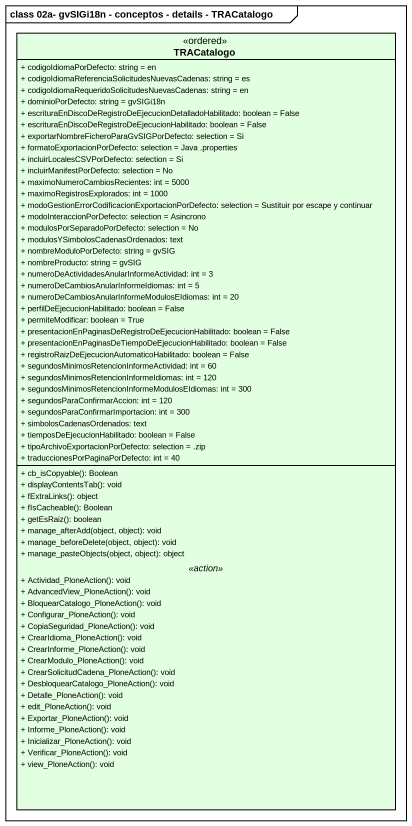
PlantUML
@startuml
mainframe class 02a- gvSIGi18n - conceptos - details - TRACatalogo
hide circle
hide empty members
skinparam classAttributeIconSize 0
class TRACatalogo <<ordered>> #E2FFE2 {
  + codigoIdiomaPorDefecto: string = en
  + codigoIdiomaReferenciaSolicitudesNuevasCadenas: string = es
  + codigoIdiomaRequeridoSolicitudesNuevasCadenas: string = en
  + dominioPorDefecto: string = gvSIGi18n
  + escrituraEnDiscoDeRegistroDeEjecucionDetalladoHabilitado: boolean = False
  + escrituraEnDiscoDeRegistroDeEjecucionHabilitado: boolean = False
  + exportarNombreFicheroParaGvSIGPorDefecto: selection = Si
  + formatoExportacionPorDefecto: selection = Java .properties
  + incluirLocalesCSVPorDefecto: selection = Si
  + incluirManifestPorDefecto: selection = No
  + maximoNumeroCambiosRecientes: int = 5000
  + maximoRegistrosExplorados: int = 1000
  + modoGestionErrorCodificacionExportacionPorDefecto: selection = Sustituir por escape y continuar
  + modoInteraccionPorDefecto: selection = Asincrono
  + modulosPorSeparadoPorDefecto: selection = No
  + modulosYSimbolosCadenasOrdenados: text
  + nombreModuloPorDefecto: string = gvSIG
  + nombreProducto: string = gvSIG
  + numeroDeActividadesAnularInformeActividad: int = 3
  + numeroDeCambiosAnularInformeIdiomas: int = 5
  + numeroDeCambiosAnularInformeModulosEIdiomas: int = 20
  + perfilDeEjecucionHabilitado: boolean = False
  + permiteModificar: boolean = True
  + presentacionEnPaginasDeRegistroDeEjecucionHabilitado: boolean = False
  + presentacionEnPaginasDeTiempoDeEjecucionHabilitado: boolean = False
  + registroRaizDeEjecucionAutomaticoHabilitado: boolean = False
  + segundosMinimosRetencionInformeActividad: int = 60
  + segundosMinimosRetencionInformeIdiomas: int = 120
  + segundosMinimosRetencionInformeModulosEIdiomas: int = 300
  + segundosParaConfirmarAccion: int = 120
  + segundosParaConfirmarImportacion: int = 300
  + simbolosCadenasOrdenados: text
  + tiemposDeEjecucionHabilitado: boolean = False
  + tipoArchivoExportacionPorDefecto: selection = .zip
  + traduccionesPorPaginaPorDefecto: int = 40
  --
  + cb_isCopyable(): Boolean
  + displayContentsTab(): void
  + fExtraLinks(): object
  + fIsCacheable(): Boolean
  + getEsRaiz(): boolean
  + manage_afterAdd(object, object): void
  + manage_beforeDelete(object, object): void
  + manage_pasteObjects(object, object): object
  .. <<action>> ..
  + Actividad_PloneAction(): void
  + AdvancedView_PloneAction(): void
  + BloquearCatalogo_PloneAction(): void
  + Configurar_PloneAction(): void
  + CopiaSeguridad_PloneAction(): void
  + CrearIdioma_PloneAction(): void
  + CrearInforme_PloneAction(): void
  + CrearModulo_PloneAction(): void
  + CrearSolicitudCadena_PloneAction(): void
  + DesbloquearCatalogo_PloneAction(): void
  + Detalle_PloneAction(): void
  + edit_PloneAction(): void
  + Exportar_PloneAction(): void
  + Informe_PloneAction(): void
  + Inicializar_PloneAction(): void
  + Verificar_PloneAction(): void
  + view_PloneAction(): void
}
@enduml
